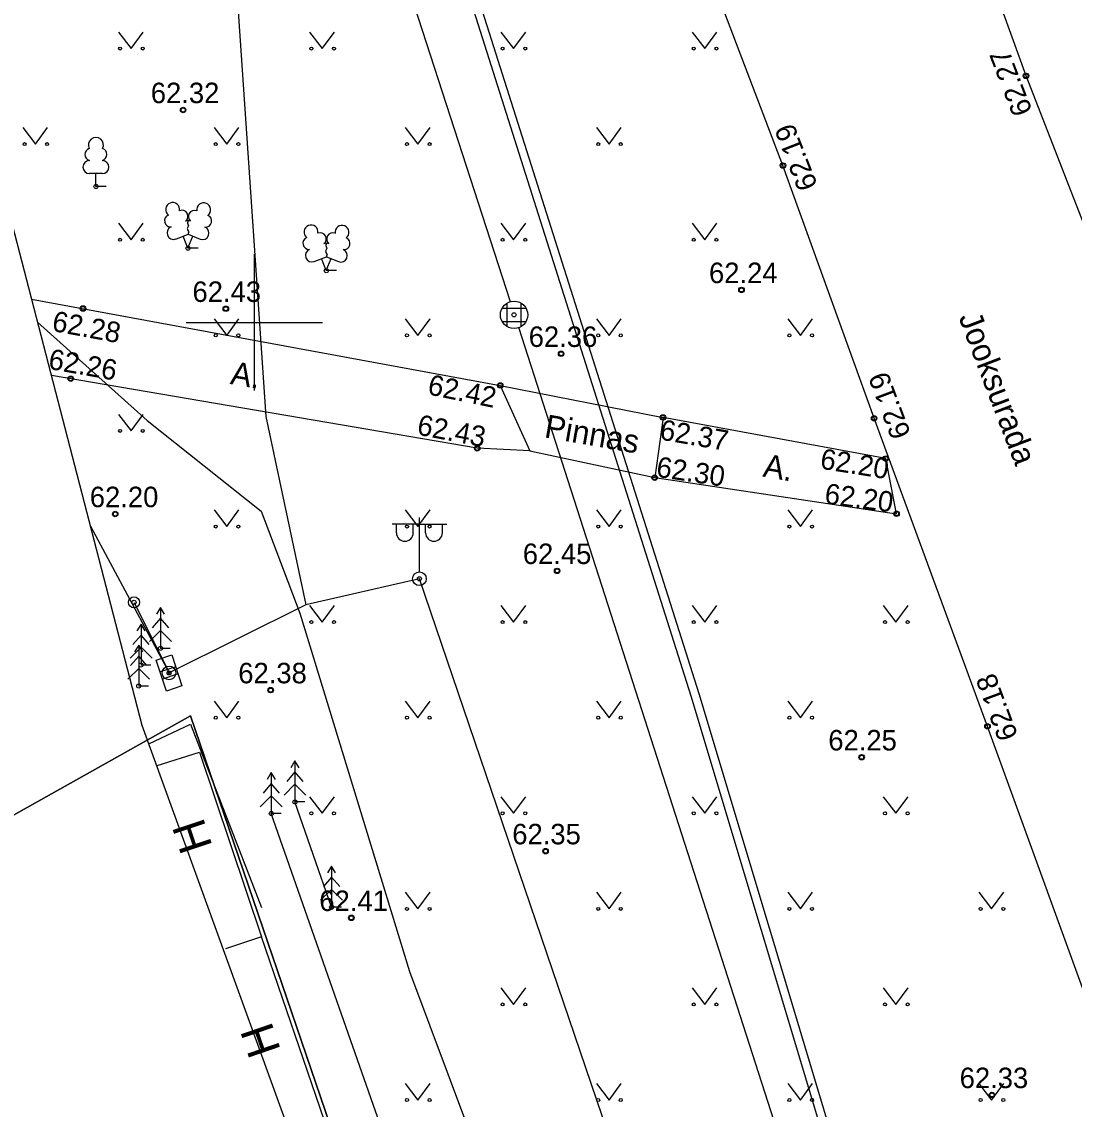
# Model space of a CAD drawing. Extents: x 635055 to 635588, y 6468300 to 6468776.
# Drawn here: x 635391.49 to 635430.02, y 6468471.19 to 6468511.01 of the extents above; entities that cross this region are included whole.
import ezdxf

# ---------------------------------------------------------------- set-up
doc = ezdxf.new("R2010")
doc.units = 0
for name, color, linetype in [('AED', 7, 'Continuous'), ('DKAEV', 7, 'Continuous'), ('DTRASS', 7, 'Continuous'), ('ELRAJATISMP', 7, 'Continuous'), ('HALJASTUS', 7, 'Continuous'), ('HOONE', 7, 'Continuous'), ('KORGUS-EH2000', 7, 'Continuous'), ('MOOTMPUNKT', 7, 'Continuous'), ('MOOTPIIR', 7, 'Continuous'), ('MPKAABEL', 7, 'Continuous'), ('MPOHULIIN', 7, 'Continuous'), ('PIIR', 7, 'Continuous'), ('POST', 7, 'Continuous'), ('PUU', 7, 'Continuous'), ('SITRASS', 7, 'Continuous'), ('TEE', 7, 'Continuous'), ('TTRASS', 7, 'Continuous'), ('VORK', 7, 'Continuous')]:
    doc.layers.add(name, color=color, linetype=linetype)

msp = doc.modelspace()

# ---------------------------------------------------------------- linework, layer by layer
at = {"layer": 'AED'}
msp.add_lwpolyline([(635396.144, 6468484.565), (635397.662, 6468485.283), (635400.266, 6468478.576)], dxfattribs=at)
at = {"layer": 'DKAEV'}
for p, q in [((635409.258, 6468499.841), (635409.258, 6468500.707)), ((635409.758, 6468500.707), (635409.758, 6468499.841)), ((635409.075, 6468500.524), (635409.941, 6468500.524)), ((635409.941, 6468500.024), (635409.075, 6468500.024))]:
    msp.add_line(p, q, dxfattribs=at)
msp.add_circle((635409.508, 6468500.274), 0.5, dxfattribs=at)
at = {"layer": 'DTRASS'}
for points in [[(635409.375, 6468500.756), (635400.003, 6468529.661)], [(635420.499, 6468466.195), (635409.683, 6468499.805)]]:
    msp.add_lwpolyline(points, dxfattribs=at)
at = {"layer": 'ELRAJATISMP'}
for p, q in [((635397.122, 6468487.385), (635396.555, 6468487.197)), ((635397.207, 6468487.127), (635396.64, 6468486.939))]:
    msp.add_line(p, q, dxfattribs=at)
msp.add_lwpolyline([(635396.976, 6468487.823), (635397.352, 6468486.689), (635396.786, 6468486.501), (635396.41, 6468487.635)], close=True, dxfattribs=at)
at = {"layer": 'HALJASTUS'}
for p, q in [((635395.025, 6468510.63), (635395.489, 6468510.024)), ((635395.489, 6468510.024), (635395.934, 6468510.63)), ((635402.025, 6468510.63), (635402.489, 6468510.024)), ((635402.489, 6468510.024), (635402.934, 6468510.63)), ((635409.025, 6468510.63), (635409.489, 6468510.024)), ((635409.489, 6468510.024), (635409.934, 6468510.63)), ((635416.025, 6468510.63), (635416.489, 6468510.024)), ((635416.489, 6468510.024), (635416.934, 6468510.63)), ((635391.525, 6468507.13), (635391.989, 6468506.524)), ((635391.989, 6468506.524), (635392.434, 6468507.13)), ((635398.525, 6468507.13), (635398.989, 6468506.524)), ((635398.989, 6468506.524), (635399.434, 6468507.13)), ((635405.525, 6468507.13), (635405.989, 6468506.524)), ((635405.989, 6468506.524), (635406.434, 6468507.13)), ((635412.525, 6468507.13), (635412.989, 6468506.524)), ((635412.989, 6468506.524), (635413.434, 6468507.13)), ((635395.025, 6468503.63), (635395.489, 6468503.024)), ((635395.489, 6468503.024), (635395.934, 6468503.63)), ((635409.025, 6468503.63), (635409.489, 6468503.024)), ((635409.489, 6468503.024), (635409.934, 6468503.63)), ((635416.025, 6468503.63), (635416.489, 6468503.024)), ((635416.489, 6468503.024), (635416.934, 6468503.63)), ((635398.525, 6468500.13), (635398.989, 6468499.524)), ((635398.989, 6468499.524), (635399.434, 6468500.13)), ((635405.525, 6468500.13), (635405.989, 6468499.524)), ((635405.989, 6468499.524), (635406.434, 6468500.13)), ((635412.525, 6468500.13), (635412.989, 6468499.524)), ((635412.989, 6468499.524), (635413.434, 6468500.13)), ((635419.525, 6468500.13), (635419.989, 6468499.524)), ((635419.989, 6468499.524), (635420.434, 6468500.13)), ((635395.025, 6468496.63), (635395.489, 6468496.024)), ((635395.489, 6468496.024), (635395.934, 6468496.63)), ((635398.525, 6468493.13), (635398.989, 6468492.524)), ((635398.989, 6468492.524), (635399.434, 6468493.13)), ((635405.525, 6468493.13), (635405.989, 6468492.524)), ((635405.989, 6468492.524), (635406.434, 6468493.13)), ((635412.525, 6468493.13), (635412.989, 6468492.524)), ((635412.989, 6468492.524), (635413.434, 6468493.13)), ((635419.525, 6468493.13), (635419.989, 6468492.524)), ((635419.989, 6468492.524), (635420.434, 6468493.13)), ((635402.025, 6468489.63), (635402.489, 6468489.024)), ((635402.489, 6468489.024), (635402.934, 6468489.63)), ((635409.025, 6468489.63), (635409.489, 6468489.024)), ((635409.489, 6468489.024), (635409.934, 6468489.63)), ((635416.025, 6468489.63), (635416.489, 6468489.024)), ((635416.489, 6468489.024), (635416.934, 6468489.63)), ((635423.025, 6468489.63), (635423.489, 6468489.024)), ((635423.489, 6468489.024), (635423.934, 6468489.63)), ((635398.525, 6468486.13), (635398.989, 6468485.524)), ((635398.989, 6468485.524), (635399.434, 6468486.13)), ((635405.525, 6468486.13), (635405.989, 6468485.524)), ((635405.989, 6468485.524), (635406.434, 6468486.13)), ((635412.525, 6468486.13), (635412.989, 6468485.524)), ((635412.989, 6468485.524), (635413.434, 6468486.13)), ((635419.525, 6468486.13), (635419.989, 6468485.524)), ((635419.989, 6468485.524), (635420.434, 6468486.13)), ((635402.025, 6468482.63), (635402.489, 6468482.024)), ((635402.489, 6468482.024), (635402.934, 6468482.63)), ((635409.025, 6468482.63), (635409.489, 6468482.024)), ((635409.489, 6468482.024), (635409.934, 6468482.63)), ((635416.025, 6468482.63), (635416.489, 6468482.024)), ((635416.489, 6468482.024), (635416.934, 6468482.63)), ((635423.025, 6468482.63), (635423.489, 6468482.024)), ((635423.489, 6468482.024), (635423.934, 6468482.63)), ((635405.525, 6468479.13), (635405.989, 6468478.524)), ((635405.989, 6468478.524), (635406.434, 6468479.13)), ((635412.525, 6468479.13), (635412.989, 6468478.524)), ((635412.989, 6468478.524), (635413.434, 6468479.13)), ((635419.525, 6468479.13), (635419.989, 6468478.524)), ((635419.989, 6468478.524), (635420.434, 6468479.13)), ((635426.525, 6468479.13), (635426.989, 6468478.524)), ((635426.989, 6468478.524), (635427.434, 6468479.13)), ((635409.025, 6468475.63), (635409.489, 6468475.024)), ((635409.489, 6468475.024), (635409.934, 6468475.63)), ((635416.025, 6468475.63), (635416.489, 6468475.024)), ((635416.489, 6468475.024), (635416.934, 6468475.63)), ((635423.025, 6468475.63), (635423.489, 6468475.024)), ((635423.489, 6468475.024), (635423.934, 6468475.63)), ((635405.525, 6468472.13), (635405.989, 6468471.524)), ((635405.989, 6468471.524), (635406.434, 6468472.13)), ((635412.525, 6468472.13), (635412.989, 6468471.524)), ((635412.989, 6468471.524), (635413.434, 6468472.13)), ((635419.525, 6468472.13), (635419.989, 6468471.524)), ((635419.989, 6468471.524), (635420.434, 6468472.13)), ((635426.525, 6468472.13), (635426.989, 6468471.524)), ((635426.989, 6468471.524), (635427.434, 6468472.13))]:
    msp.add_line(p, q, dxfattribs=at)
for centre in [(635395.088, 6468510.024), (635395.917, 6468510.024), (635402.088, 6468510.024), (635402.917, 6468510.024), (635409.088, 6468510.024), (635409.917, 6468510.024), (635416.088, 6468510.024), (635416.917, 6468510.024), (635391.588, 6468506.524), (635392.417, 6468506.524), (635398.588, 6468506.524), (635399.417, 6468506.524), (635405.588, 6468506.524), (635406.417, 6468506.524), (635412.588, 6468506.524), (635413.417, 6468506.524), (635395.088, 6468503.024), (635395.917, 6468503.024), (635409.088, 6468503.024), (635409.917, 6468503.024), (635416.088, 6468503.024), (635416.917, 6468503.024), (635398.588, 6468499.524), (635399.417, 6468499.524), (635405.588, 6468499.524), (635406.417, 6468499.524), (635412.588, 6468499.524), (635413.417, 6468499.524), (635419.588, 6468499.524), (635420.417, 6468499.524), (635395.088, 6468496.024), (635395.917, 6468496.024), (635398.588, 6468492.524), (635399.417, 6468492.524), (635405.588, 6468492.524), (635406.417, 6468492.524), (635412.588, 6468492.524), (635413.417, 6468492.524), (635419.588, 6468492.524), (635420.417, 6468492.524), (635402.088, 6468489.024), (635402.917, 6468489.024), (635409.088, 6468489.024), (635409.917, 6468489.024), (635416.088, 6468489.024), (635416.917, 6468489.024), (635423.088, 6468489.024), (635423.917, 6468489.024), (635398.588, 6468485.524), (635399.417, 6468485.524), (635405.588, 6468485.524), (635406.417, 6468485.524), (635412.588, 6468485.524), (635413.417, 6468485.524), (635419.588, 6468485.524), (635420.417, 6468485.524), (635402.088, 6468482.024), (635402.917, 6468482.024), (635409.088, 6468482.024), (635409.917, 6468482.024), (635416.088, 6468482.024), (635416.917, 6468482.024), (635423.088, 6468482.024), (635423.917, 6468482.024), (635405.588, 6468478.524), (635406.417, 6468478.524), (635412.588, 6468478.524), (635413.417, 6468478.524), (635419.588, 6468478.524), (635420.417, 6468478.524), (635426.588, 6468478.524), (635427.417, 6468478.524), (635409.088, 6468475.024), (635409.917, 6468475.024), (635416.088, 6468475.024), (635416.917, 6468475.024), (635423.088, 6468475.024), (635423.917, 6468475.024), (635405.588, 6468471.524), (635406.417, 6468471.524), (635412.588, 6468471.524), (635413.417, 6468471.524), (635419.588, 6468471.524), (635420.417, 6468471.524), (635426.588, 6468471.524), (635427.417, 6468471.524)]:
    msp.add_circle(centre, 0.055, dxfattribs=at)
at = {"layer": 'HOONE'}
for points in [[(635396.441, 6468483.771), (635397.999, 6468484.258), (635400.259, 6468477.498), (635398.941, 6468477.058)], [(635401.444, 6468470.369), (635402.574, 6468470.757), (635400.259, 6468477.498), (635398.946, 6468477.059)]]:
    msp.add_lwpolyline(points, dxfattribs=at)
at = {"layer": 'KORGUS-EH2000'}
for centre in [(635428.249, 6468509.024), (635397.394, 6468507.776), (635419.353, 6468505.74), (635417.834, 6468501.187), (635393.727, 6468500.506), (635398.958, 6468500.497), (635411.232, 6468498.849), (635393.28, 6468497.935), (635409.001, 6468497.69), (635414.962, 6468496.519), (635422.69, 6468496.487), (635408.159, 6468495.388), (635423.116, 6468495.013), (635414.658, 6468494.314), (635394.91, 6468492.982), (635423.512, 6468492.991), (635411.085, 6468490.9), (635400.597, 6468486.533), (635426.839, 6468485.205), (635422.231, 6468484.075), (635410.662, 6468480.637), (635403.55, 6468478.195), (635427.003, 6468471.711)]:
    msp.add_circle(centre, 0.1, dxfattribs=at)
at = {"layer": 'MOOTMPUNKT'}
for centre in [(635428.249, 6468509.024), (635397.394, 6468507.776), (635419.353, 6468505.74), (635394.202, 6468504.974), (635397.569, 6468502.715), (635402.633, 6468501.892), (635417.834, 6468501.187), (635393.727, 6468500.506), (635398.958, 6468500.497), (635409.508, 6468500.274), (635411.232, 6468498.849), (635393.28, 6468497.935), (635409.001, 6468497.69), (635414.962, 6468496.519), (635422.69, 6468496.487), (635408.159, 6468495.388), (635423.116, 6468495.013), (635414.658, 6468494.314), (635394.91, 6468492.982), (635423.512, 6468492.991), (635406.044, 6468490.61), (635406.044, 6468490.609), (635411.085, 6468490.9), (635395.597, 6468489.747), (635396.566, 6468488.062), (635395.855, 6468487.451), (635396.881, 6468487.162), (635395.769, 6468486.681), (635400.597, 6468486.533), (635426.839, 6468485.205), (635422.231, 6468484.075), (635401.487, 6468482.44), (635400.62, 6468482.014), (635410.662, 6468480.637), (635402.828, 6468478.588), (635403.55, 6468478.195), (635427.003, 6468471.711)]:
    msp.add_circle(centre, 0.075, dxfattribs=at)
at = {"layer": 'MOOTPIIR'}
msp.add_lwpolyline([(635376.38, 6468559.29), (635369.15, 6468578.33), (635370.373, 6468591.763), (635460.261, 6468648.808), (635465.6, 6468645.99), (635463.27, 6468633.37), (635462.31, 6468623.13), (635463.03, 6468610.95), (635467.357, 6468595.601), (635471.475, 6468584.399), (635484.467, 6468546.908), (635493.641, 6468521.762), (635511.223, 6468471.877), (635514.739, 6468458.59), (635510.462, 6468457.176), (635419.91, 6468423.39), (635417.257, 6468426.302), (635395.891, 6468485.244), (635377.42, 6468556.55)], close=True, dxfattribs=at)
at = {"layer": 'MPKAABEL'}
for points in [[(635398.994, 6468517.476), (635400.422, 6468496.556), (635401.891, 6468489.652)], [(635420.049, 6468449.45), (635406.044, 6468490.61), (635401.891, 6468489.652), (635396.881, 6468487.162)]]:
    msp.add_lwpolyline(points, dxfattribs=at)
at = {"layer": 'MPOHULIIN'}
msp.add_line((635394, 6468492.541), (635396.878, 6468487.162), dxfattribs=at)
at = {"layer": 'PIIR'}
msp.add_lwpolyline([(635286.03, 6468653.14), (635300.57, 6468664.83), (635316.16, 6468676.61), (635348.32, 6468627.48), (635305.49, 6468598.32), (635341.2, 6468547.43), (635377.42, 6468556.55), (635369.15, 6468578.33), (635371.53, 6468589.97), (635443.02, 6468636.29), (635459.58, 6468607.43), (635509.37, 6468465.57), (635505.89, 6468453.29), (635419.93, 6468423.46), (635417.77, 6468426.64), (635397.67, 6468485.59), (635329.94, 6468447.59), (635308.83, 6468435.7), (635264.27, 6468410.65)], dxfattribs=at)
msp.add_lwpolyline([(635417.77, 6468426.64), (635341.81, 6468411.13), (635329.94, 6468447.59), (635397.67, 6468485.59)], close=True, dxfattribs=at)
at = {"layer": 'POST'}
for p, q in [((635406.044, 6468490.86), (635406.044, 6468492.86)), ((635406.044, 6468492.61), (635405.044, 6468492.61)), ((635405.205, 6468492.289), (635405.205, 6468492.61)), ((635405.817, 6468492.289), (635405.817, 6468492.61)), ((635406.044, 6468492.61), (635407.044, 6468492.61)), ((635406.271, 6468492.289), (635406.271, 6468492.61)), ((635406.883, 6468492.289), (635406.883, 6468492.61)), ((635406.044, 6468490.61), (635406.044, 6468490.61))]:
    msp.add_line(p, q, dxfattribs=at)
msp.add_lwpolyline([(635395.597, 6468489.747), (635396.878, 6468487.162)], dxfattribs=at)
for centre, radius in [((635406.044, 6468490.61), 0.25), ((635395.597, 6468489.747), 0.2), ((635396.878, 6468487.162), 0.25), ((635396.878, 6468487.162), 0.0234)]:
    msp.add_circle(centre, radius, dxfattribs=at)
for centre in [(635405.511, 6468492.289), (635406.577, 6468492.289)]:
    msp.add_arc(centre, 0.306, 180, 0, dxfattribs=at)
at = {"layer": 'PUU'}
for p, q in [((635394.442, 6468505.449), (635393.962, 6468505.449)), ((635394.202, 6468504.974), (635394.202, 6468505.449)), ((635394.582, 6468504.974), (635394.202, 6468504.974)), ((635397.129, 6468503.05), (635397.574, 6468503.225)), ((635397.569, 6468502.715), (635397.394, 6468503.155)), ((635397.569, 6468502.715), (635397.749, 6468503.155)), ((635397.574, 6468503.225), (635398.014, 6468503.045)), ((635397.949, 6468502.715), (635397.569, 6468502.715)), ((635402.193, 6468502.227), (635402.638, 6468502.402)), ((635402.633, 6468501.892), (635402.458, 6468502.332)), ((635402.633, 6468501.892), (635402.813, 6468502.332)), ((635402.638, 6468502.402), (635403.078, 6468502.222)), ((635403.013, 6468501.892), (635402.633, 6468501.892)), ((635396.566, 6468489.562), (635396.416, 6468489.312)), ((635396.716, 6468489.312), (635396.566, 6468489.562)), ((635396.566, 6468489.562), (635396.566, 6468488.062)), ((635396.566, 6468489.162), (635396.266, 6468488.812)), ((635396.866, 6468488.812), (635396.566, 6468489.162)), ((635395.855, 6468488.951), (635395.705, 6468488.701)), ((635396.005, 6468488.701), (635395.855, 6468488.951)), ((635395.855, 6468488.951), (635395.855, 6468487.451)), ((635396.566, 6468488.712), (635396.166, 6468488.312)), ((635396.966, 6468488.312), (635396.566, 6468488.712)), ((635395.855, 6468488.551), (635395.555, 6468488.201)), ((635396.155, 6468488.201), (635395.855, 6468488.551)), ((635395.855, 6468488.101), (635395.455, 6468487.701)), ((635395.769, 6468488.181), (635395.619, 6468487.931)), ((635395.919, 6468487.931), (635395.769, 6468488.181)), ((635395.769, 6468488.181), (635395.769, 6468486.681)), ((635396.255, 6468487.701), (635395.855, 6468488.101)), ((635396.926, 6468488.062), (635396.566, 6468488.062)), ((635395.769, 6468487.781), (635395.469, 6468487.431)), ((635396.069, 6468487.431), (635395.769, 6468487.781)), ((635395.769, 6468487.331), (635395.369, 6468486.931)), ((635396.169, 6468486.931), (635395.769, 6468487.331)), ((635396.215, 6468487.451), (635395.855, 6468487.451)), ((635396.129, 6468486.681), (635395.769, 6468486.681)), ((635401.487, 6468483.94), (635401.337, 6468483.69)), ((635401.637, 6468483.69), (635401.487, 6468483.94)), ((635401.487, 6468483.94), (635401.487, 6468482.44)), ((635400.62, 6468483.514), (635400.47, 6468483.264)), ((635400.77, 6468483.264), (635400.62, 6468483.514)), ((635400.62, 6468483.514), (635400.62, 6468482.014)), ((635401.487, 6468483.54), (635401.187, 6468483.19)), ((635401.787, 6468483.19), (635401.487, 6468483.54)), ((635400.62, 6468483.114), (635400.32, 6468482.764)), ((635400.92, 6468482.764), (635400.62, 6468483.114)), ((635401.487, 6468483.09), (635401.087, 6468482.69)), ((635401.887, 6468482.69), (635401.487, 6468483.09)), ((635400.62, 6468482.664), (635400.22, 6468482.264)), ((635401.02, 6468482.264), (635400.62, 6468482.664)), ((635401.847, 6468482.44), (635401.487, 6468482.44)), ((635400.98, 6468482.014), (635400.62, 6468482.014)), ((635402.828, 6468480.088), (635402.678, 6468479.838)), ((635402.978, 6468479.838), (635402.828, 6468480.088)), ((635402.828, 6468480.088), (635402.828, 6468478.588)), ((635402.828, 6468479.688), (635402.528, 6468479.338)), ((635403.128, 6468479.338), (635402.828, 6468479.688)), ((635402.828, 6468479.238), (635402.428, 6468478.838)), ((635403.228, 6468478.838), (635402.828, 6468479.238)), ((635403.188, 6468478.588), (635402.828, 6468478.588))]:
    msp.add_line(p, q, dxfattribs=at)
for points in [[(635397.574, 6468503.72), (635397.554, 6468503.645), (635397.554, 6468503.625), (635397.564, 6468503.595), (635397.584, 6468503.56), (635397.589, 6468503.54), (635397.574, 6468503.505), (635397.549, 6468503.455), (635397.544, 6468503.43), (635397.549, 6468503.415), (635397.559, 6468503.385), (635397.594, 6468503.325), (635397.599, 6468503.305), (635397.594, 6468503.285), (635397.579, 6468503.25), (635397.574, 6468503.225)], [(635402.638, 6468502.897), (635402.618, 6468502.822), (635402.618, 6468502.802), (635402.628, 6468502.772), (635402.648, 6468502.737), (635402.653, 6468502.717), (635402.638, 6468502.682), (635402.613, 6468502.632), (635402.608, 6468502.607), (635402.613, 6468502.592), (635402.623, 6468502.562), (635402.658, 6468502.502), (635402.663, 6468502.482), (635402.658, 6468502.462), (635402.643, 6468502.427), (635402.638, 6468502.402)], [(635402.828, 6468478.588), (635401.487, 6468482.44)], [(635411.749, 6468450.257), (635400.62, 6468482.014)]]:
    msp.add_lwpolyline(points, dxfattribs=at)
for centre, radius, start, end in [((635394.202, 6468506.494), 0.277, 332.5799, 207.4201), ((635394.032, 6468506.147), 0.233, 109.0217, 253.1415), ((635394.372, 6468506.147), 0.233, 286.8508, 70.9859), ((635393.965, 6468505.686), 0.238, 90.0016, 269.3953), ((635394.439, 6468505.686), 0.238, 270.6047, 89.9984), ((635397.012, 6468504.129), 0.256, 111.5027, 232.5173), ((635397.012, 6468504.129), 0.256, 350.4856, 111.5002), ((635398.148, 6468504.12), 0.256, 67.6168, 188.6314), ((635398.148, 6468504.12), 0.256, 306.5997, 67.6143), ((635396.938, 6468503.718), 0.224, 111.4304, 274.4987), ((635397.347, 6468503.879), 0.224, 308.5041, 111.5725), ((635397.81, 6468503.874), 0.225, 67.7016, 230.5126), ((635398.215, 6468503.708), 0.224, 264.6183, 67.6866), ((635397.043, 6468503.273), 0.237, 111.5014, 291.5004), ((635397.573, 6468503.482), 0.237, 66.7655, 111.5015), ((635398.104, 6468503.265), 0.237, 247.6166, 67.6155), ((635402.076, 6468503.306), 0.256, 111.5027, 232.5173), ((635402.076, 6468503.306), 0.256, 350.4856, 111.5002), ((635403.212, 6468503.297), 0.256, 67.6168, 188.6314), ((635403.212, 6468503.297), 0.256, 306.5997, 67.6143), ((635402.002, 6468502.895), 0.224, 111.4304, 274.4987), ((635402.411, 6468503.056), 0.224, 308.5041, 111.5725), ((635402.874, 6468503.051), 0.225, 67.7016, 230.5126), ((635403.279, 6468502.885), 0.224, 264.6183, 67.6866), ((635402.107, 6468502.45), 0.237, 111.5014, 291.5004), ((635402.637, 6468502.659), 0.237, 66.7655, 111.5015), ((635403.168, 6468502.442), 0.237, 247.6166, 67.6155)]:
    msp.add_arc(centre, radius, start, end, dxfattribs=at)
at = {"layer": 'SITRASS'}
msp.add_lwpolyline([(635392.067, 6468500.007), (635396.074, 6468496.404), (635400.254, 6468493.091), (635401.668, 6468489.352), (635405.676, 6468476.234), (635410.922, 6468462.209), (635415.626, 6468447.941), (635418.172, 6468439.681), (635420.066, 6468434.233), (635422.106, 6468424.834), (635422.195, 6468424.246)], dxfattribs=at)
at = {"layer": 'TEE'}
for points in [[(635450.088, 6468461.989), (635448.58, 6468462.988), (635446.866, 6468464.549), (635445.553, 6468465.948), (635444.762, 6468467.142), (635443.873, 6468468.685), (635443.189, 6468469.908), (635440.634, 6468476.065), (635435.761, 6468489.314), (635431.851, 6468499.773), (635428.249, 6468509.024), (635424.834, 6468518.467)], [(635440.283, 6468446.112), (635436.232, 6468457.956), (635431.247, 6468473.086), (635426.839, 6468485.205), (635422.69, 6468496.487), (635419.353, 6468505.74), (635415.822, 6468515.023)], [(635391.848, 6468500.853), (635409.001, 6468497.69), (635410.083, 6468495.29), (635408.159, 6468495.388), (635392.572, 6468498.056)], [(635409.001, 6468497.69), (635414.962, 6468496.519)], [(635414.658, 6468494.314), (635423.512, 6468492.991), (635423.116, 6468495.013), (635414.962, 6468496.519), (635414.658, 6468494.314)], [(635410.083, 6468495.29), (635414.658, 6468494.314)]]:
    msp.add_lwpolyline(points, dxfattribs=at)
at = {"layer": 'TTRASS'}
for points in [[(635430.005, 6468441.019), (635423.971, 6468460.781), (635416.279, 6468486.403), (635407.144, 6468515.217), (635395.914, 6468548.132), (635380.82, 6468595.002), (635379.944, 6468597.837)], [(635429.718, 6468440.931), (635423.684, 6468460.694), (635415.992, 6468486.314), (635406.859, 6468515.124), (635395.629, 6468548.038), (635380.534, 6468594.912), (635379.682, 6468597.67)]]:
    msp.add_lwpolyline(points, dxfattribs=at)
at = {"layer": 'VORK'}
for p, q in [((635400, 6468502.5), (635400, 6468497.5)), ((635397.5, 6468500), (635402.5, 6468500))]:
    msp.add_line(p, q, dxfattribs=at)

# ---------------------------------------------------------------- texts
at = {"layer": 'HOONE'}
for rotation, p in [(108.4845, (635398.478, 6468480.817)), (108.9506, (635400.98, 6468473.35))]:
    msp.add_text('H', height=1.2, rotation=rotation, dxfattribs=at).set_placement(p)
at = {"layer": 'KORGUS-EH2000'}
for s, rotation, p in [('62.27', 111.0804, (635428.497, 6468507.733)), ('62.19', 111.302, (635420.637, 6468505.004)), ('62.28', 349.536, (635392.562, 6468499.691)), ('62.26', 350.0443, (635392.427, 6468498.301)), ('62.42', 348.4251, (635406.311, 6468497.369)), ('62.19', 110.5697, (635424.046, 6468495.906)), ('62.43', 349.2141, (635405.923, 6468495.896)), ('62.37', 350.2224, (635414.806, 6468495.715)), ('62.30', 351.5253, (635414.684, 6468494.352)), ('62.20', 350.9644, (635420.682, 6468494.648)), ('62.20', 352.4902, (635420.848, 6468493.368)), ('62.18', 110.4231, (635427.971, 6468484.855))]:
    msp.add_text(s, height=0.75, rotation=rotation, dxfattribs=at).set_placement(p)
for s, p in [('62.32', (635396.211, 6468508.026)), ('62.24', (635416.645, 6468501.437)), ('62.43', (635397.737, 6468500.747)), ('62.36', (635410.045, 6468499.099)), ('62.20', (635393.978, 6468493.232)), ('62.45', (635409.829, 6468491.15)), ('62.38', (635399.413, 6468486.783)), ('62.25', (635421.012, 6468484.325)), ('62.35', (635409.443, 6468480.887)), ('62.41', (635402.38, 6468478.445)), ('62.33', (635425.82, 6468471.961))]:
    msp.add_text(s, height=0.75, dxfattribs=at).set_placement(p)
at = {"layer": 'TEE'}
for s, rotation, p in [('Jooksurada', 290.9217, (635425.772, 6468500.187)), ('A.', 350.0442, (635399.09, 6468497.747)), ('Pinnas', 350.0442, (635410.585, 6468495.794)), ('A.', 350.0442, (635418.587, 6468494.358))]:
    msp.add_text(s, height=0.85, rotation=rotation, dxfattribs=at).set_placement(p)

doc.saveas('drawing.dxf')
